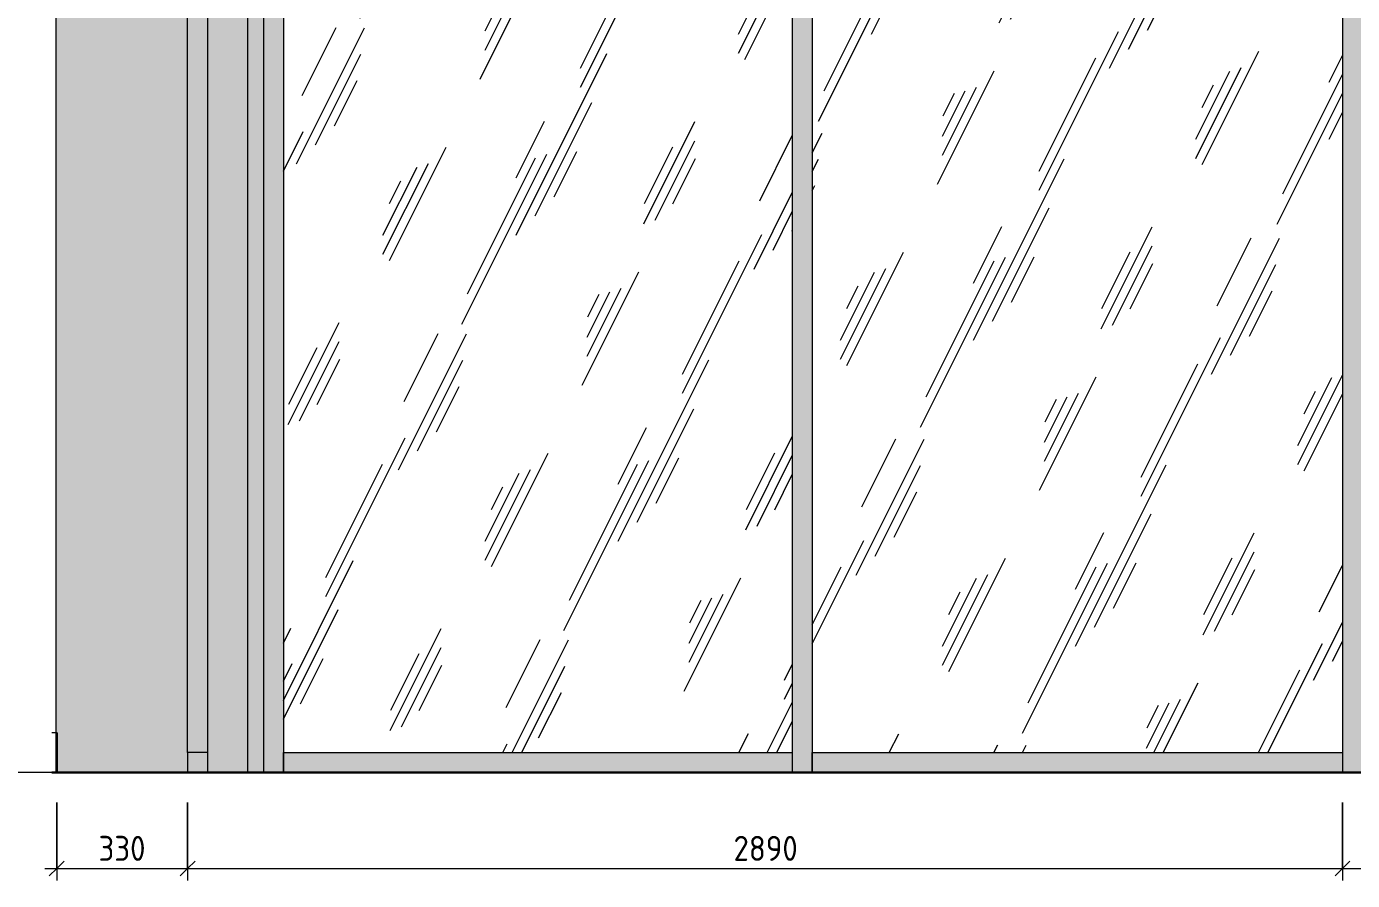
# Model space of a CAD drawing. Header units: millimetres. Extents: x 855 to 84199, y -1987 to 21700.
# Drawn here: x 70705 to 74027, y -270 to 1869 of the extents above; entities that cross this region are included whole.
import ezdxf

# ---------------------------------------------------------------- set-up
doc = ezdxf.new("R2010")
doc.units = ezdxf.units.MM
for name, color, linetype, lineweight in [('A-ANNO-DIMS', 7, 'Continuous', 9), ('A-ANNO-DIMS-25', 7, 'Continuous', 9), ('A-FLOR', 7, 'Continuous', 9), ('A-GENM', 7, 'Continuous', 9), ('A-GLAZ-CURT', 7, 'Continuous', 9), ('A-GLAZ-CWMG', 7, 'Continuous', 9), ('A-WALL-PATT', 7, 'Continuous', 9), ('G-ANNO-DIMS', 7, 'Continuous', 9), ('I-WALL', 7, 'Continuous', 9)]:
    doc.layers.add(name, color=color, linetype=linetype, lineweight=lineweight)
doc.layers.add('A-FLOR-FNSH-2', color=7, linetype='Continuous', lineweight=30, true_color=0x3c3c3c)
doc.styles.add('ISOCPEUR_2', font='isocpeur.ttf', dxfattribs={"width": 0.9, "height": 62.5})
doc.dimstyles.new('ISO-2_5_0_9К_БОЛЬШОЙ_1', dxfattribs={"dimscale": 304.8, "dimtxt": 62.248823, "dimasz": 0.123031, "dimexe": 0.098425, "dimexo": 0.246063, "dimgap": 0, "dimtad": 1, "dimdec": 0, "dimrnd": 10, "dimzin": 0, "dimdsep": 46, "dimtxsty": 'ISOCPEUR_2', "dimblk1": 'OBLIQUE', "dimblk2": 'OBLIQUE', "dimsah": 1, "dimcen": 0.09, "dimdle": 0.098425, "dimazin": 0, "dimtfac": 1, "dimtdec": 4, "dimtix": 1, "dimtmove": 0, "dimatfit": 3, "dimfxl": 1, "dimtvp": 1, "dimtolj": 1, "dimtzin": 0, "dimarcsym": 2})
pattern_1 = [(63.435, (63.5, 31.75), (-255.5833, 766.7475), [317.5, -190.5, 317.5, -190.5, -403.903]), (63.435, (63.5, 31.75), (-255.5833, 766.7475), [-1016, 127, -276.903]), (63.435, (47.6, 47.6), (-255.5833, 766.7475), [254, -317.5, 190.5, -190.5, -467.403]), (63.435, (47.6, 47.6), (-255.5833, 766.7475), [-952.5, 222.25, -245.153]), (63.435, (47.6, 95.25), (-255.5833, 766.7475), [190.5, -381, 127, -190.5, -530.903]), (63.435, (47.6, 95.25), (-255.5833, 766.7475), [-889, 285.75, -245.153]), (63.435, (95.25, 47.6), (-255.5833, 766.7475), [190.5, -381, 158.75, -6404.653]), (63.435, (142.9, 95.25), (-255.5833, 766.7475), [95.25, -476.25, 63.5, -6499.903]), (63.435, (63.5, 174.6), (-255.5833, 766.7475), [63.5, -476.25, 63.5, -254, -562.653]), (63.435, (63.5, 174.6), (-255.5833, 766.7475), [-857.25, 158.75, -403.903]), (63.435, (349.25, 127), (-255.5833, 766.7475), [317.5, -476.25, 381, -251.503]), (63.435, (349.25, 79.4), (-255.5833, 766.7475), [444.5, -317.5, 476.25, -188.003]), (63.435, (381, 95.25), (-255.5833, 766.7475), [508, -254, 381, -276.903]), (63.435, (428.6, 142.9), (-255.5833, 766.7475), [317.5, -444.5, 254, -403.903]), (63.435, (381, 238.1), (-255.5833, 766.7475), [158.75, -635, 190.5, -435.653]), (63.435, (476.25, 190.5), (-255.5833, 766.7475), [127, -635, 127, -530.903])]

# ---------------------------------------------------------------- blocks, each defined once
blk = doc.blocks.new('Прямоугольный импост - Импост структурный с накладкой - 160мм Темный-30756008-Развертка 1_60-5')
at = {"layer": 'A-GLAZ-CWMG'}
blk.add_hatch(color=256, dxfattribs=at).paths.add_polyline_path([(111050, 0), (111097, 0), (111097, 2100), (111047, 2100), (111047, 0)])
for p, q in [((111047, 2100), (111047, 0)), ((111097, 2100), (111097, 0))]:
    blk.add_line(p, q, dxfattribs=at)
blk = doc.blocks.new('Системная панель - Стекло - 40мм-32472403-Развертка 1_60-5')
at = {"layer": 'A-GLAZ-CURT'}
h = blk.add_hatch(dxfattribs=at)
h.set_pattern_fill('FP_35', color=256, style=0, pattern_type=2)
h.set_pattern_definition(pattern_1)
h.paths.add_polyline_path([(112791.3, 50), (113750.4, 50), (113750.4, 2075), (112422, 2075), (112422, 50)])
blk = doc.blocks.new('Прямоугольный импост - Импост структурный с накладкой - 160мм Темный-32472298-Развертка 1_60-5')
at = {"layer": 'A-GLAZ-CWMG'}
blk.add_hatch(color=256, dxfattribs=at).paths.add_polyline_path([(112791.3, 0), (113750.4, 0), (113750.4, 50), (112422, 50), (112422, 0)])
for p, q in [((112422, 0), (112422, 50)), ((112422, 50), (113750.4, 50)), ((113750.4, 50), (113750.4, 0))]:
    blk.add_line(p, q, dxfattribs=at)
blk = doc.blocks.new('Прямоугольный импост - Импост структурный с накладкой - 160мм Темный-30755591-Развертка 1_60-5')
at = {"layer": 'A-GLAZ-CWMG'}
blk.add_hatch(color=256, dxfattribs=at).paths.add_polyline_path([(113760.4, 0), (113800.4, 0), (113800.4, 2100), (113750.4, 2100), (113750.4, 0)])
for p, q in [((113750.4, 2100), (113750.4, 0)), ((113800.4, 2100), (113800.4, 0))]:
    blk.add_line(p, q, dxfattribs=at)
blk = doc.blocks.new('Прямоугольный импост - Импост структурный с накладкой - 160мм Темный-32356295-Развертка 1_60-5')
at = {"layer": 'A-GLAZ-CWMG'}
for points in [[(110971.9, 0), (111007, 0), (111007, 2100), (110907, 2100), (110907, 0)], [(111047, 0), (111047, 2100), (111007, 2100), (111007, 0)]]:
    blk.add_hatch(color=256, dxfattribs=at).paths.add_polyline_path(points)
for p, q in [((110907, 2100), (110907, 0)), ((111007, 2100), (111007, 0))]:
    blk.add_line(p, q, dxfattribs=at)
blk = doc.blocks.new('Прямоугольный импост - Импост структурный с накладкой - 190мм-32819534-Развертка 1_60-5')
at = {"layer": 'A-GLAZ-CWMG'}
blk.add_hatch(color=256, dxfattribs=at).paths.add_polyline_path([(110867, 0), (110907, 0), (110907, 50), (110857, 50), (110857, 0)])
for p, q in [((110907, 50), (110857, 50)), ((110857, 50), (110857, 0))]:
    blk.add_line(p, q, dxfattribs=at)
blk = doc.blocks.new('Системная панель - Стекло - 40мм-32472267-Развертка 1_60-5')
at = {"layer": 'A-GLAZ-CURT'}
h = blk.add_hatch(dxfattribs=at)
h.set_pattern_fill('FP_35', color=256, style=0, pattern_type=2)
h.set_pattern_definition(pattern_1)
h.paths.add_polyline_path([(112372, 50), (112372, 2075), (111097, 2075), (111097, 50), (112336.47862, 50)])
blk = doc.blocks.new('Прямоугольный импост - Импост структурный с накладкой - 160мм Темный-32472263-Развертка 1_60-5')
at = {"layer": 'A-GLAZ-CWMG'}
blk.add_hatch(color=256, dxfattribs=at).paths.add_polyline_path([(111097, 0), (112372, 0), (112372, 50), (111097, 50), (111097, 40)])
for p, q in [((111097, 0), (111097, 50)), ((111097, 50), (112372, 50)), ((112372, 50), (112372, 0))]:
    blk.add_line(p, q, dxfattribs=at)
blk = doc.blocks.new('Прямоугольный импост - Импост структурный с накладкой - 190мм-32819424-Развертка 1_60-5')
at = {"layer": 'A-GLAZ-CWMG'}
blk.add_hatch(color=256, dxfattribs=at).paths.add_polyline_path([(110867, 50), (110907, 50), (110907, 2100), (110857, 2100), (110857, 50)])
for p, q in [((110857, 2100), (110907, 2100)), ((110857, 50), (110857, 2100))]:
    blk.add_line(p, q, dxfattribs=at)
blk = doc.blocks.new('Плинтус - Плинтус керамогранит бежевый-32865443-Развертка 1_60-5')
at = {"layer": 'A-GENM'}
for q in [(110517, 100), (110530, 0)]:
    blk.add_line((110530, 100), q, dxfattribs=at)
blk = doc.blocks.new('DIMBLOCK97-Развертка 1_60-5')
at = {"layer": 'A-ANNO-DIMS-25'}
for p, q in [((70780.3, -75), (70780.3, -270.3)), ((70780.3, -240.3), (70780.3, -75.1)), ((71108.3, -75), (71108.3, -270.3)), ((71108.3, -240.3), (71108.3, -75.1)), ((70750.3, -240.3), (71108.3, -240.3))]:
    blk.add_line(p, q, dxfattribs=at)
at = {"layer": 'A-ANNO-DIMS-25', "lineweight": 20}
for p, q in [((70780.3, -240.3), (70799, -221.5)), ((71108.3, -240.3), (71127, -221.5)), ((70780.3, -240.3), (70761.5, -259)), ((71108.3, -240.3), (71089.5, -259))]:
    blk.add_line(p, q, dxfattribs=at)
at = {"layer": 'A-ANNO-DIMS-25', "color": 0, "insert": (70885, -158.6), "char_height": 62.5, "width": 142.215, "attachment_point": 1, "line_spacing_factor": 1.149209, "style": 'ISOCPEUR_2'}
blk.add_mtext('330', dxfattribs=at)
blk = doc.blocks.new('_Oblique')
at = {"color": 0, "linetype": 'ByBlock', "lineweight": -2}
blk.add_line((-0.5, -0.5), (0.5, 0.5), dxfattribs=at)
blk = doc.blocks.new('DIMBLOCK98-Развертка 1_60-5')
at = {"layer": 'A-ANNO-DIMS-25'}
for p, q in [((71108.3, -75), (71108.3, -270.3)), ((71108.3, -240.3), (71108.3, -75.1)), ((74001.7, -75), (74001.7, -270.3)), ((74001.7, -240.3), (74001.7, -75.1)), ((71108.3, -240.3), (74001.7, -240.3))]:
    blk.add_line(p, q, dxfattribs=at)
at = {"layer": 'A-ANNO-DIMS-25', "lineweight": 20}
for p, q in [((71108.3, -240.3), (71127, -221.5)), ((74001.7, -240.3), (74020.5, -221.5)), ((71108.3, -240.3), (71089.5, -259)), ((74001.7, -240.3), (73983, -259))]:
    blk.add_line(p, q, dxfattribs=at)
at = {"layer": 'A-ANNO-DIMS-25', "color": 0, "insert": (72476, -158.6), "char_height": 62.5, "width": 189.619, "attachment_point": 1, "line_spacing_factor": 1.149209, "style": 'ISOCPEUR_2'}
blk.add_mtext('2890', dxfattribs=at)
blk = doc.blocks.new('DIMBLOCK99-Развертка 1_60-5')
at = {"layer": 'A-ANNO-DIMS-25'}
for p, q in [((74001.7, -75), (74001.7, -270.3)), ((74001.7, -240.3), (74001.7, -75.1)), ((75851.7, -75), (75851.7, -270.3)), ((75851.7, -240.3), (75851.7, -75.1)), ((74001.7, -240.3), (75851.7, -240.3))]:
    blk.add_line(p, q, dxfattribs=at)
at = {"layer": 'A-ANNO-DIMS-25', "lineweight": 20}
for p, q in [((74001.7, -240.3), (74020.5, -221.5)), ((75851.7, -240.3), (75870.5, -221.5)), ((74001.7, -240.3), (73983, -259)), ((75851.7, -240.3), (75833, -259))]:
    blk.add_line(p, q, dxfattribs=at)
at = {"layer": 'A-ANNO-DIMS-25', "color": 0, "insert": (74853.1, -158.6), "char_height": 62.5, "width": 176.691, "attachment_point": 1, "line_spacing_factor": 1.149209, "style": 'ISOCPEUR_2'}
blk.add_mtext('1850', dxfattribs=at)

msp = doc.modelspace()

# ---------------------------------------------------------------- hatches: boundary and pattern name
at = {"layer": 'A-WALL-PATT'}
for points in [[(70779.3, 0), (70780.3, 0), (70780.3, 3470), (70779.3, 3470), (70779.3, 1)], [(70801.3, 0), (71108.3, 0), (71108.3, 3460), (70781.3, 3460), (70781.3, 3461), (71108.3, 3461), (71108.3, 3470), (70780.3, 3470), (70780.3, 0)]]:
    msp.add_hatch(color=256, dxfattribs=at).paths.add_polyline_path(points)

# ---------------------------------------------------------------- linework, layer by layer
at = {"layer": 'A-FLOR'}
msp.add_line((78046.2, -0.1), (70768.3, -0.1), dxfattribs=at)
at = {"layer": 'A-FLOR-FNSH-2'}
msp.add_line((78046.2, 0), (70768.3, 0), dxfattribs=at)
at = {"layer": 'G-ANNO-DIMS'}
msp.add_line((70978.6, 0), (70592.3, 0), dxfattribs=at)
at = {"layer": 'I-WALL'}
msp.add_line((70779.3, 0), (70779.3, 3470), dxfattribs=at)

# ---------------------------------------------------------------- block references
at = {"layer": 'A-GENM'}
msp.add_blockref('Плинтус - Плинтус керамогранит бежевый-32865443-Развертка 1_60-5', (-39748.7, 0), dxfattribs=at)
at = {"layer": 'A-GLAZ-CURT'}
for name in ['Системная панель - Стекло - 40мм-32472267-Развертка 1_60-5', 'Системная панель - Стекло - 40мм-32472403-Развертка 1_60-5']:
    msp.add_blockref(name, (-39748.7, 0), dxfattribs=at)
at = {"layer": 'A-GLAZ-CWMG'}
for name, p in [('Прямоугольный импост - Импост структурный с накладкой - 190мм-32819424-Развертка 1_60-5', (-39748.7, 0)), ('Прямоугольный импост - Импост структурный с накладкой - 160мм Темный-32356295-Развертка 1_60-5', (-39748.7, 0)), ('Прямоугольный импост - Импост структурный с накладкой - 160мм Темный-30756008-Развертка 1_60-5', (-39748.7, 0)), ('Прямоугольный импост - Импост структурный с накладкой - 160мм Темный-30755591-Развертка 1_60-5', (-41127.1, 0)), ('Прямоугольный импост - Импост структурный с накладкой - 160мм Темный-30755591-Развертка 1_60-5', (-39748.7, 0)), ('Прямоугольный импост - Импост структурный с накладкой - 190мм-32819534-Развертка 1_60-5', (-39748.7, 0)), ('Прямоугольный импост - Импост структурный с накладкой - 160мм Темный-32472263-Развертка 1_60-5', (-39748.7, 0)), ('Прямоугольный импост - Импост структурный с накладкой - 160мм Темный-32472298-Развертка 1_60-5', (-39748.7, 0))]:
    msp.add_blockref(name, p, dxfattribs=at)

# ---------------------------------------------------------------- dimensions: what is measured, and where the dimension line sits
at = {"layer": 'A-ANNO-DIMS'}
for base, p1, p2, override, picture, middle in [((71108.3, -240.3), (70780.3, 0), (71108.3, 0), {"dimpost": '<>', "dimfxl": 328}, 'DIMBLOCK97-Развертка 1_60-5', (70944.3, -209)), ((74001.7, -240.3), (71108.3, 0), (74001.7, 0), {"dimpost": '<>', "dimfxl": 2893.448688}, 'DIMBLOCK98-Развертка 1_60-5', (72555, -209)), ((75851.7, -240.3), (74001.7, 0), (75851.7, 0), {"dimpost": '<>', "dimfxl": 1850}, 'DIMBLOCK99-Развертка 1_60-5', (74926.7, -209))]:
    dim = msp.add_linear_dim(base=base, p1=p1, p2=p2, dimstyle='ISO-2_5_0_9К_БОЛЬШОЙ_1', override=override, dxfattribs=at)
    dim.commit()
    dim.dimension.update_dxf_attribs({"geometry": picture, "text_midpoint": middle})

doc.saveas('drawing.dxf')
